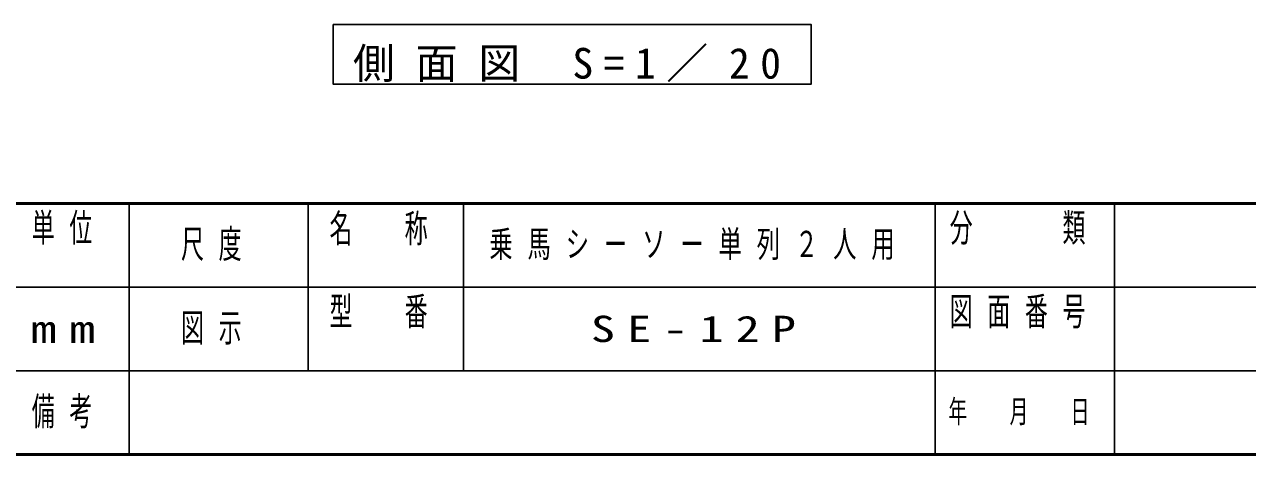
# Model space of a CAD drawing. Units: millimetres at full size, with parts at other scales. Extents: x -7816 to 0, y -1239 to 5340.
# Drawn here: x -4225 to -2177, y 0 to 720 of the extents above; entities that cross this region are included whole.
import ezdxf

# ---------------------------------------------------------------- set-up
doc = ezdxf.new("R2010")
doc.units = ezdxf.units.MM
doc.layers.add('A3図枠', color=7, linetype='Continuous', lineweight=25)
doc.layers.add('補助', color=2, linetype='Continuous', lineweight=13)
doc.layers.add('図面プロファイル', color=7, linetype='Continuous')
doc.styles.add('ＭＳ ゴシック', font='')
doc.styles.get('ＭＳ ゴシック').set_extended_font_data('MS Gothic')

msp = doc.modelspace()

# ---------------------------------------------------------------- linework, layer by layer
at = {"layer": 'A3図枠', "lineweight": 50}
for p, q in [((-7700, 420), (0, 420)), ((-7700, 0), (0, 0))]:
    msp.add_line(p, q, dxfattribs=at)
at = {"layer": 'A3図枠', "color": 211}
for p, q in [((-4050, 420), (-4050, 140)), ((-3750, 420), (-3750, 140)), ((-2700, 420), (-2700, 0)), ((-3750, 280), (-1400, 280)), ((-4850, 140), (0, 140))]:
    msp.add_line(p, q, dxfattribs=at)
at = {"layer": 'A3図枠'}
for p, q in [((-3490, 420), (-3490, 140)), ((-2400, 420), (-2400, 0)), ((-4850, 280), (-3750, 280)), ((-4050, 140), (-4050, 0))]:
    msp.add_line(p, q, dxfattribs=at)
at = {"layer": '補助', "lineweight": 25}
msp.add_lwpolyline([(-3708, 720), (-3708, 620), (-2908, 620), (-2908, 720)], close=True, dxfattribs=at)

# ---------------------------------------------------------------- texts
at = {"layer": 'A3図枠', "color": 4, "style": 'ＭＳ ゴシック'}
for s, insert, char_height, attachment_point in [('\\T1.64;\\W0.6;単位', (-4150, 403.333), 46.92, 2), ('\\T1.64;\\W0.6;名\u3000称', (-3620, 402.055), 46.92, 2), ('\\T1.64;\\W0.6;分\u3000\u3000類', (-2550, 403.333), 46.92, 2), ('\\T1.64;\\W0.6;尺度', (-3900, 350), 46.92, 5), ('\\T1.64;\\W0.6;型\u3000番', (-3620, 263.333), 46.92, 2), ('\\T1.64;\\W0.6;図面番号', (-2550, 263.333), 46.92, 2), ('\\T1.64;\\W0.6;図示', (-3900, 210), 46.92, 5), ('\\T1.5;\\W1.35;mm', (-4150, 210), 46.92, 5), ('\\T1.64;\\W0.6;備考', (-4150, 70), 46.92, 5), ('\\T1.64;\\W0.6;年\u3000月\u3000日', (-2550, 70), 38.12, 5)]:
    msp.add_mtext(s, dxfattribs=dict(at, insert=insert, char_height=char_height, attachment_point=attachment_point))
at = {"layer": '図面プロファイル', "char_height": 43.99, "attachment_point": 5, "style": 'ＭＳ ゴシック'}
for s, insert in [('\\T1.64;\\W0.65;乗馬シーソー単列２人用', (-3095, 350)), ('\\T1.5;\\W1.35;SE-12P', (-3095, 210))]:
    msp.add_mtext(s, dxfattribs=dict(at, insert=insert))
at = {"layer": '補助', "insert": (-3308, 623.333), "char_height": 51.32, "attachment_point": 8, "style": 'ＭＳ ゴシック'}
msp.add_mtext('\\T1.5;側面図\\~S=1／20', dxfattribs=at)

doc.saveas('drawing.dxf')
